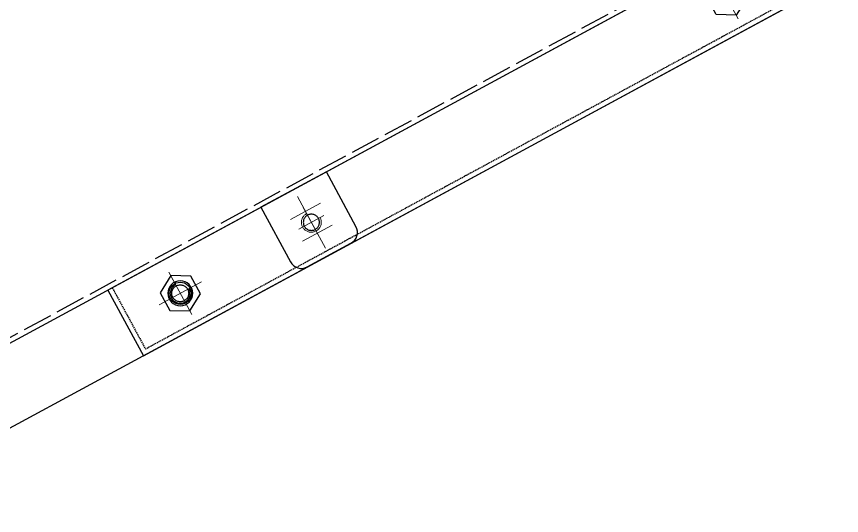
# Model space of a CAD drawing. Header units: millimetres. Extents: x 845401 to 948039, y 511594 to 550263.
# Drawn here: x 919133.9 to 919465.9, y 544436.8 to 544637.4 of the extents above; entities that cross this region are included whole.
import ezdxf

# ---------------------------------------------------------------- set-up
doc = ezdxf.new("R2010")
doc.units = ezdxf.units.MM
for name, pattern in [('ACAD_ISO02W100', [15, 12, -3]), ('CENTER', [0]), ('CENTER1', [28, 25, -1, 1, -1]), ('CENTER2', [28.575, 19.05, -3.175, 3.175, -3.175]), ('DASHED', [0.75, 0.5, -0.25])]:
    doc.linetypes.add(name, pattern=pattern)
for name, color, linetype, lineweight in [('中心线', 1, 'CENTER', 9), ('粗实线', 7, 'Continuous', 30), ('细实线', 2, 'Continuous', 18)]:
    doc.layers.add(name, color=color, linetype=linetype, lineweight=lineweight)
doc.layers.add('虚线', color=4, linetype='ACAD_ISO02W100')

# ---------------------------------------------------------------- blocks, each defined once
blk = doc.blocks.new('G$CA5872210')
at = {"color": 0, "linetype": 'ByBlock', "lineweight": -2}
blk.add_line((5.25, 216.19, 0), (404.96, 0, 0), dxfattribs=at)
blk.add_circle((271.38, 89.34, 0), 5)
at = {"layer": '中心线', "color": 1, "linetype": 'CENTER2', "ltscale": 8}
for p, q in [((221.35, 122.96, 0), (215.87, 112.82, 0)), ((213.54, 120.64, 0), (223.68, 115.15, 0))]:
    blk.add_line(p, q, dxfattribs=at)
at = {"layer": '中心线'}
for p, q in [((275.19, 96.37, 0), (267.57, 82.3, 0)), ((264.34, 93.14, 0), (278.42, 85.53, 0))]:
    blk.add_line(p, q, dxfattribs=at)
at = {"layer": '粗实线', "linetype": 'CENTER1'}
blk.add_circle((218.61, 117.89, 0), 3.25, dxfattribs=at)
at = {"layer": '细实线', "linetype": 'CENTER1'}
blk.add_arc((218.61, 117.89, 0), 4, 151.5818, 61.5818, dxfattribs=at)
blk = doc.blocks.new('M8LMDS')
at = {"layer": '中心线', "ltscale": 2.5}
for p, q in [((0, 9.69), (0, -9.69)), ((-9.69, 0), (9.69, 0))]:
    blk.add_line(p, q, dxfattribs=at)
at = {"layer": '虚线', "color": 2}
blk.add_lwpolyline([(-4.04, 7), (-8.08, 0), (-4.04, -7), (4.04, -7), (8.08, 0), (4.04, 7)], close=True, dxfattribs=at)
at = {"layer": '虚线', "color": 2, "ltscale": 10}
blk.add_circle((0, 0), 3.4, dxfattribs=at)
blk.add_arc((0, 0), 4, 0, 270, dxfattribs=at)
blk = doc.blocks.new('G$C99142C59')
at = {"layer": '中心线', "color": 1, "linetype": 'CENTER2', "ltscale": 5}
for p, q in [((0, -8), (0, 8)), ((-8, 0), (8, 0))]:
    blk.add_line(p, q, dxfattribs=at)
at = {"layer": '粗实线'}
blk.add_circle((0, 0), 4.5, dxfattribs=at)
blk.add_blockref('M8LMDS', (0, 0))
blk = doc.blocks.new('G$CC7797B18')
at = {"color": 0, "linetype": 'ByBlock', "lineweight": -2, "xscale": -1, "rotation": 270}
blk.add_blockref('G$C99142C59', (0, 0), dxfattribs=at)
blk = doc.blocks.new('A$C38D108FB')
at = {"layer": '粗实线'}
blk.add_lwpolyline([(0, 325), (30, 325), (30, 25), (0, 25)], close=True, dxfattribs=at)
at = {"layer": '虚线', "linetype": 'DASHED'}
blk.add_lwpolyline([(0, 323), (28, 323), (28, 27), (0, 27)], dxfattribs=at)
at = {"color": 0, "linetype": 'ByBlock', "lineweight": -2, "rotation": 90}
blk.add_blockref('G$CC7797B18', (15, 300), dxfattribs=at)
at = {"color": 0, "linetype": 'ByBlock', "lineweight": -2, "xscale": -1, "rotation": 90}
blk.add_blockref('G$CC7797B18', (15, 50), dxfattribs=at)
blk = doc.blocks.new('G$CC2028689')
at = {"elevation": 0}
blk.add_lwpolyline([(40.01, 21.96), (24.97, 1.99, -0.414214), (17.97, 1.01), (1.99, 13.04, -0.414214), (1.01, 20.04), (16.05, 40.01)], format="xyb", close=True, dxfattribs=at)
at = {"layer": '中心线', "ltscale": 4}
for p, q in [((27.45, 18.9, 0), (16.56, 27.1, 0)), ((26.11, 28.45, 0), (17.9, 17.56, 0)), ((23.1, 24.45, 0), (14.9, 13.57, 0)), ((11.89, 9.57, 0), (20.09, 20.46, 0))]:
    blk.add_line(p, q, dxfattribs=at)
at = {"layer": '中心线', "ltscale": 4, "elevation": 0}
blk.add_lwpolyline([(21.43, 10.91), (10.55, 19.12)], close=True, dxfattribs=at)
blk = doc.blocks.new('G$CCFD12ACE')
blk.add_line((412.52, 30.01, 0), (30, 237, 0))
at = {"layer": '虚线'}
blk.add_line((413.28, 32.01, 0), (32, 237.89, 0), dxfattribs=at)
at = {"color": 0, "rotation": 8.579384757423393}
blk.add_blockref('G$CC2028689', (202.66, 96.26, 0), dxfattribs=at)
blk = doc.blocks.new('A$C970d5efb')
at = {"xscale": -1}
blk.add_blockref('G$CA5872210', (1500, 253, -0.5), dxfattribs=at)
at = {"color": 0, "xscale": -1}
blk.add_blockref('G$CCFD12ACE', (1500, 253, -0.5), dxfattribs=at)
at = {"color": 0, "linetype": 'ByBlock', "lineweight": -2, "xscale": -1, "rotation": 118.4070910219922}
blk.add_blockref('A$C38D108FB', (1485.36, 498.25, -0.5), dxfattribs=at)

msp = doc.modelspace()

# ---------------------------------------------------------------- block references
at = {"color": 0, "linetype": 'ByBlock', "lineweight": -2}
msp.add_blockref('A$C970d5efb', (917971.19, 544183.81, 0.5), dxfattribs=at)

doc.saveas('drawing.dxf')
